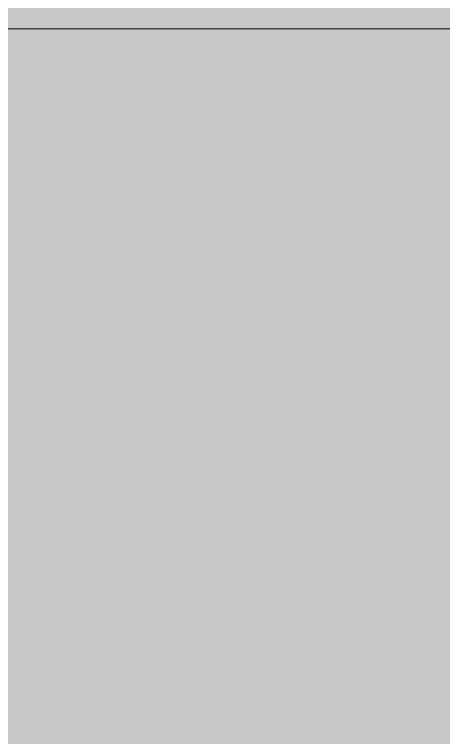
# Model space of a CAD drawing. Header units: inches. Extents: x 224 to 2249, y -2447 to -36.
# Drawn here: x 415.071 to 415.574, y -937.47 to -936.624 of the extents above; entities that cross this region are included whole.
import ezdxf

# ---------------------------------------------------------------- set-up
doc = ezdxf.new("R2010")
doc.units = ezdxf.units.IN
doc.header["$MEASUREMENT"] = 0
for name, color, linetype, lineweight in [('A-GLAZ-CWMG', 51, 'Continuous', 13), ('A-WALL', 113, 'Continuous', 13), ('A-WALL-PATT', 111, 'Continuous', 13)]:
    doc.layers.add(name, color=color, linetype=linetype, lineweight=lineweight)

# ---------------------------------------------------------------- blocks, each defined once
blk = doc.blocks.new('Rectangular Mullion - 2_5_ x 5_ rectangular-5019623-Level 4 CONSTRUCTION')
at = {"layer": 'A-GLAZ-CWMG', "lineweight": 9}
blk.add_hatch(color=7, dxfattribs=at).paths.add_polyline_path([(-2.5, 2.75), (0, 2.75), (0, -2.75), (-2.5, -2.74897)], flags=0)
at = {"layer": 'A-GLAZ-CWMG', "color": 8, "lineweight": 20}
blk.add_line((0, 2.75), (0, -2.75), dxfattribs=at)

msp = doc.modelspace()

# ---------------------------------------------------------------- hatches: boundary and pattern name
at = {"layer": 'A-WALL-PATT', "lineweight": 9}
h = msp.add_hatch(color=7, dxfattribs=at)
h.paths.add_polyline_path([(410.44609, -1066.88668), (416.00859, -1066.88668), (415.97405, -1066.64083), (409.00859, -1066.64083), (409.00859, -1066.88668)], flags=0)
h.paths.add_polyline_path([(415.97405, -936.64083), (416.00859, -936.64083), (415.97405, -934.9583), (409.00859, -934.9583), (409.00859, -936.64083), (410.47405, -936.64083)], flags=0)
h.paths.add_polyline_path([(409.00859, -696.6405), (416.00859, -696.6405), (415.979, -693.1405), (409.00859, -693.1405)], flags=0)
h.paths.add_polyline_path([(410.44609, -592.8905), (416.00859, -592.8905), (416.00859, -556.8905), (409.00859, -556.8905), (409.00859, -592.8905)], flags=0)
h.paths.add_polyline_path([(416.00859, -456.76458), (416.00859, -453.26458), (409.00859, -453.26458), (409.00859, -456.76458), (415.78625, -456.76458)], flags=0)

# ---------------------------------------------------------------- linework, layer by layer
at = {"layer": 'A-WALL', "color": 8, "lineweight": 20}
msp.add_line((409.00859, -936.64083), (416.00859, -936.64083), dxfattribs=at)

# ---------------------------------------------------------------- block references
at = {"layer": 'A-GLAZ-CWMG', "lineweight": 9, "extrusion": (0, 0, -1), "rotation": 90.0000000000006}
msp.add_blockref('Rectangular Mullion - 2_5_ x 5_ rectangular-5019623-Level 4 CONSTRUCTION', (-413.22405, -936.64083), dxfattribs=at)

doc.saveas('drawing.dxf')
